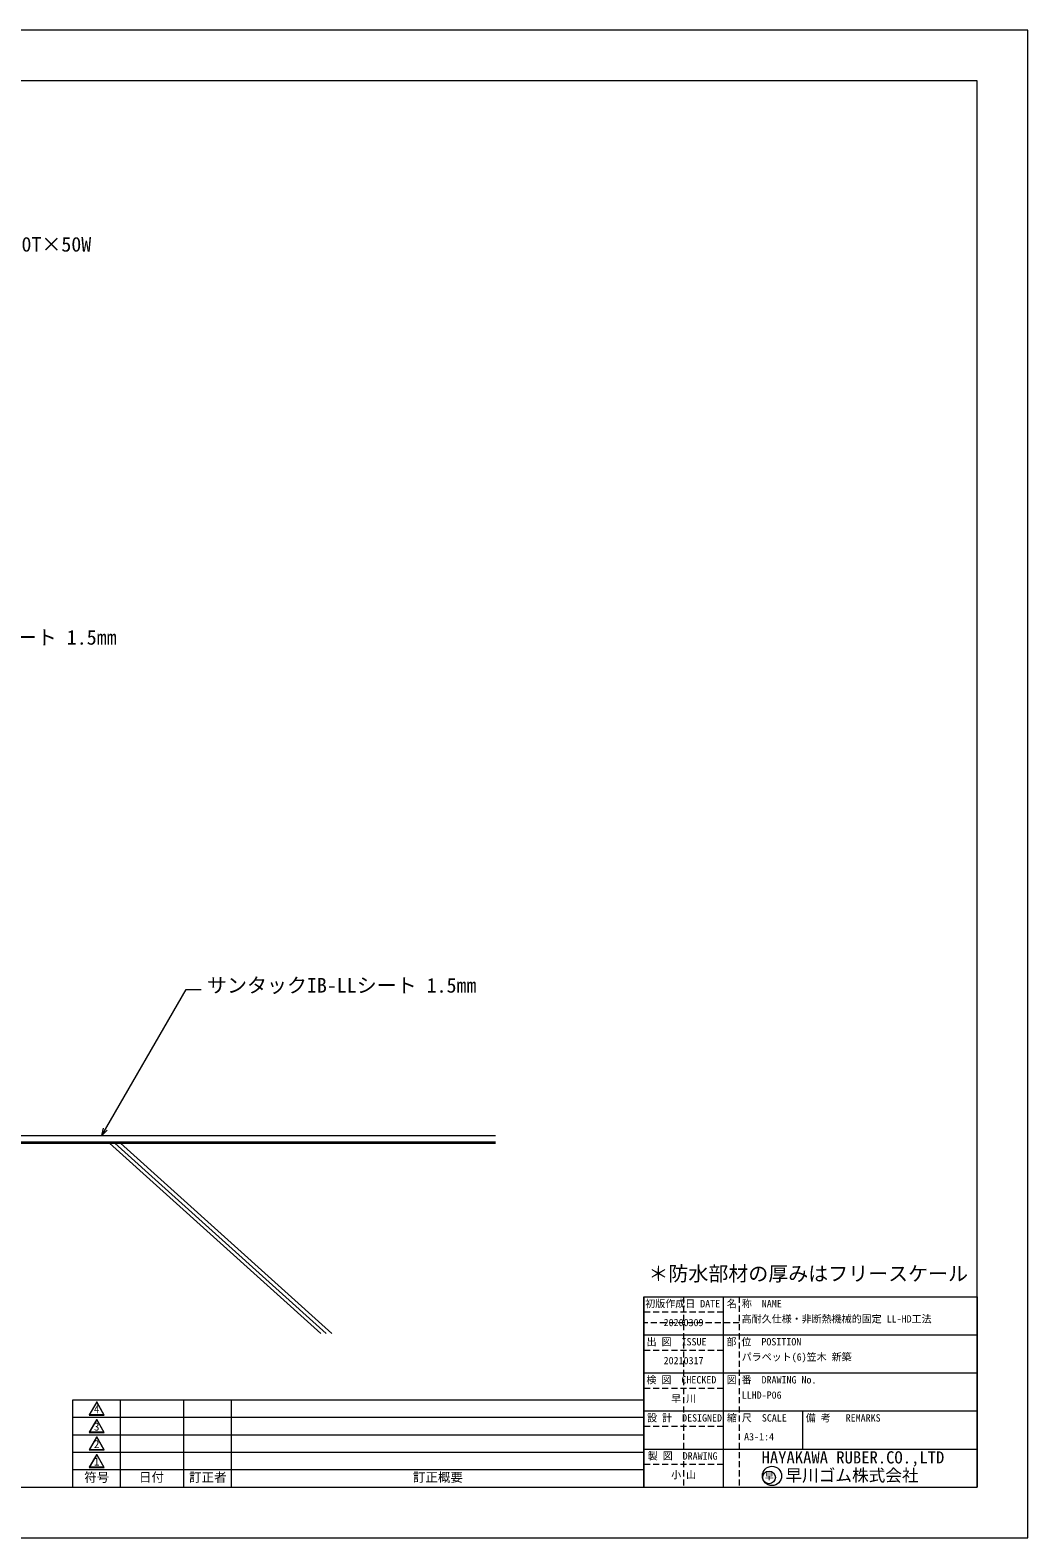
# Model space of a CAD drawing. Units: millimetres, scale not verified. Extents: x -840 to 840, y -594 to 594.
# Drawn here: x 54 to 840, y -594 to 594 of the extents above; entities that cross this region are included whole.
import ezdxf
from ezdxf.enums import TextEntityAlignment as Align

# ---------------------------------------------------------------- set-up
doc = ezdxf.new("R2010")
doc.units = ezdxf.units.MM
doc.header["$LTSCALE"] = 2
doc.linetypes.add('DASHED1', pattern=[1.8, 1.2, -0.6])
for name, color, linetype, lineweight in [('0-0_寸法線', 7, 'Continuous', 9), ('0-1_文字', 5, 'Continuous', 9), ('0-3_輪郭線', 2, 'Continuous', 9), ('0-4_図面枠', 7, 'Continuous', 9), ('0-5_表題欄', 7, 'Continuous', 9), ('0-7_仮想線', 2, 'DASHED1', 9), ('0-8_躯体', 7, 'Continuous', 9), ('0-B_IBｼｰﾄ', 7, 'Continuous', 9)]:
    doc.layers.add(name, color=color, linetype=linetype, lineweight=lineweight)
doc.layers.add('0-6_0', color=7, linetype='Continuous')
doc.styles.add('ＭＳ ゴシック', font='')
doc.styles.get('ＭＳ ゴシック').set_extended_font_data('MS Gothic')

# ---------------------------------------------------------------- blocks, each defined once
blk = doc.blocks.new('囲い文字1')
at = {"layer": '0-1_文字'}
for p, q in [((0.731, -20.663), (0.615, -20.663)), ((0.934, -20.263), (0.846, -20.263)), ((1.022, -20.263), (0.934, -20.263)), ((1.253, -20.663), (1.137, -20.663)), ((-2.272, -25.863), (-2.387, -25.863)), ((-2.041, -25.463), (-2.156, -25.463)), ((-1.81, -25.063), (-1.925, -25.063)), ((-1.579, -24.663), (-1.694, -24.663)), ((-1.348, -24.263), (-1.463, -24.263)), ((-1.117, -23.863), (-1.232, -23.863)), ((-0.886, -23.463), (-1.001, -23.463)), ((-0.655, -23.063), (-0.77, -23.063)), ((-0.424, -22.663), (-0.539, -22.663)), ((-0.193, -22.263), (-0.309, -22.263)), ((0.038, -21.863), (-0.078, -21.863)), ((0.269, -21.463), (0.153, -21.463)), ((0.5, -21.063), (0.384, -21.063)), ((1.484, -21.063), (1.368, -21.063)), ((1.715, -21.463), (1.599, -21.463)), ((1.946, -21.863), (1.83, -21.863)), ((2.177, -22.263), (2.061, -22.263)), ((2.408, -22.663), (2.292, -22.663)), ((2.638, -23.063), (2.523, -23.063)), ((2.869, -23.463), (2.754, -23.463)), ((3.1, -23.863), (2.985, -23.863)), ((3.331, -24.263), (3.216, -24.263)), ((3.562, -24.663), (3.447, -24.663)), ((3.793, -25.063), (3.678, -25.063)), ((4.024, -25.463), (3.909, -25.463)), ((4.255, -25.863), (4.14, -25.863))]:
    blk.add_line(p, q, dxfattribs=at)
for points in [[(-2.329, -25.963), (0.934, -20.311), (0.934, -20.111), (-2.502, -26.063)], [(0.934, -20.311), (4.197, -25.963), (4.37, -26.063), (0.934, -20.111)], [(4.197, -25.963), (-2.329, -25.963), (-2.502, -26.063), (4.37, -26.063)]]:
    blk.add_lwpolyline(points, close=True, dxfattribs=at)
at = {"layer": '0-1_文字', "style": 'ＭＳ ゴシック'}
blk.add_text('1', height=3.651, dxfattribs=at).set_placement((-0.301, -26.315), align=Align.BOTTOM_LEFT)
blk = doc.blocks.new('U33')
at = {"layer": '0-6_0', "xscale": 3.446988, "yscale": 3.446988}
blk.add_blockref('囲い文字1', (8.327, 89.667), dxfattribs=at)
blk = doc.blocks.new('囲い文字2')
at = {"layer": '0-1_文字'}
for p, q in [((-14.846, 34.616), (-14.962, 34.616)), ((-14.615, 35.016), (-14.731, 35.016)), ((-14.384, 35.416), (-14.5, 35.416)), ((-14.153, 35.816), (-14.269, 35.816)), ((-13.922, 36.216), (-14.038, 36.216)), ((-13.691, 36.616), (-13.807, 36.616)), ((-13.488, 37.016), (-13.576, 37.016)), ((-13.4, 37.016), (-13.488, 37.016)), ((-13.169, 36.616), (-13.285, 36.616)), ((-12.938, 36.216), (-13.054, 36.216)), ((-12.707, 35.816), (-12.823, 35.816)), ((-12.477, 35.416), (-12.592, 35.416)), ((-12.246, 35.016), (-12.361, 35.016)), ((-12.015, 34.616), (-12.13, 34.616)), ((-16.694, 31.416), (-16.809, 31.416)), ((-16.463, 31.816), (-16.578, 31.816)), ((-16.232, 32.216), (-16.347, 32.216)), ((-16.001, 32.616), (-16.116, 32.616)), ((-15.77, 33.016), (-15.885, 33.016)), ((-15.539, 33.416), (-15.654, 33.416)), ((-15.308, 33.816), (-15.424, 33.816)), ((-15.077, 34.216), (-15.193, 34.216)), ((-11.784, 34.216), (-11.899, 34.216)), ((-11.553, 33.816), (-11.668, 33.816)), ((-11.322, 33.416), (-11.437, 33.416)), ((-11.091, 33.016), (-11.206, 33.016)), ((-10.86, 32.616), (-10.975, 32.616)), ((-10.629, 32.216), (-10.745, 32.216)), ((-10.398, 31.816), (-10.514, 31.816)), ((-10.167, 31.416), (-10.283, 31.416))]:
    blk.add_line(p, q, dxfattribs=at)
for points in [[(-16.751, 31.316), (-13.488, 36.968), (-13.488, 37.168), (-16.925, 31.216)], [(-13.488, 36.968), (-10.225, 31.316), (-10.052, 31.216), (-13.488, 37.168)], [(-10.225, 31.316), (-16.751, 31.316), (-16.925, 31.216), (-10.052, 31.216)]]:
    blk.add_lwpolyline(points, close=True, dxfattribs=at)
at = {"layer": '0-1_文字', "style": 'ＭＳ ゴシック'}
blk.add_text('2', height=3.651, dxfattribs=at).set_placement((-14.724, 30.963), align=Align.BOTTOM_LEFT)
blk = doc.blocks.new('U34')
at = {"layer": '0-6_0', "xscale": 3.446988, "yscale": 3.446988}
blk.add_blockref('囲い文字2', (58.041, -107.772), dxfattribs=at)
blk = doc.blocks.new('囲い文字3')
at = {"layer": '0-1_文字'}
for p, q in [((-8.247, 14.6), (-8.363, 14.6)), ((-8.017, 15), (-8.132, 15)), ((-7.786, 15.4), (-7.901, 15.4)), ((-7.555, 15.8), (-7.67, 15.8)), ((-7.324, 16.2), (-7.439, 16.2)), ((-7.093, 16.6), (-7.208, 16.6)), ((-6.862, 17), (-6.977, 17)), ((-6.631, 17.4), (-6.746, 17.4)), ((-6.4, 17.8), (-6.515, 17.8)), ((-6.169, 18.2), (-6.284, 18.2)), ((-5.938, 18.6), (-6.054, 18.6)), ((-5.707, 19), (-5.823, 19)), ((-5.476, 19.4), (-5.592, 19.4)), ((-5.245, 19.8), (-5.361, 19.8)), ((-5.042, 20.2), (-5.13, 20.2)), ((-4.954, 20.2), (-5.042, 20.2)), ((-4.723, 19.8), (-4.839, 19.8)), ((-4.492, 19.4), (-4.608, 19.4)), ((-4.261, 19), (-4.377, 19)), ((-4.03, 18.6), (-4.146, 18.6)), ((-3.799, 18.2), (-3.915, 18.2)), ((-3.568, 17.8), (-3.684, 17.8)), ((-3.337, 17.4), (-3.453, 17.4)), ((-3.107, 17), (-3.222, 17)), ((-2.876, 16.6), (-2.991, 16.6)), ((-2.645, 16.2), (-2.76, 16.2)), ((-2.414, 15.8), (-2.529, 15.8)), ((-2.183, 15.4), (-2.298, 15.4)), ((-1.952, 15), (-2.067, 15)), ((-1.721, 14.6), (-1.836, 14.6))]:
    blk.add_line(p, q, dxfattribs=at)
for points in [[(-8.305, 14.5), (-5.042, 20.152), (-5.042, 20.352), (-8.478, 14.4)], [(-1.779, 14.5), (-8.305, 14.5), (-8.478, 14.4), (-1.605, 14.4)], [(-5.042, 20.152), (-1.779, 14.5), (-1.605, 14.4), (-5.042, 20.352)]]:
    blk.add_lwpolyline(points, close=True, dxfattribs=at)
at = {"layer": '0-1_文字', "style": 'ＭＳ ゴシック'}
blk.add_text('3', height=3.651, dxfattribs=at).set_placement((-6.277, 14.147), align=Align.BOTTOM_LEFT)
blk = doc.blocks.new('U35')
at = {"layer": '0-6_0', "xscale": 3.446988, "yscale": 3.446988}
blk.add_blockref('囲い文字3', (28.926, -49.807), dxfattribs=at)
blk = doc.blocks.new('囲い文字4')
at = {"layer": '0-1_文字'}
for p, q in [((-7.02, 13.976), (-7.135, 13.976)), ((-6.789, 14.376), (-6.904, 14.376)), ((-6.558, 14.776), (-6.673, 14.776)), ((-6.327, 15.176), (-6.442, 15.176)), ((-6.096, 15.576), (-6.211, 15.576)), ((-5.865, 15.976), (-5.981, 15.976)), ((-5.662, 16.376), (-5.75, 16.376)), ((-5.574, 16.376), (-5.662, 16.376)), ((-5.343, 15.976), (-5.458, 15.976)), ((-5.112, 15.576), (-5.227, 15.576)), ((-4.881, 15.176), (-4.997, 15.176)), ((-4.65, 14.776), (-4.766, 14.776)), ((-4.419, 14.376), (-4.535, 14.376)), ((-4.188, 13.976), (-4.304, 13.976)), ((-8.867, 10.776), (-8.983, 10.776)), ((-8.636, 11.176), (-8.752, 11.176)), ((-8.405, 11.576), (-8.521, 11.576)), ((-8.174, 11.976), (-8.29, 11.976)), ((-7.944, 12.376), (-8.059, 12.376)), ((-7.713, 12.776), (-7.828, 12.776)), ((-7.482, 13.176), (-7.597, 13.176)), ((-7.251, 13.576), (-7.366, 13.576)), ((-3.957, 13.576), (-4.073, 13.576)), ((-3.726, 13.176), (-3.842, 13.176)), ((-3.495, 12.776), (-3.611, 12.776)), ((-3.264, 12.376), (-3.38, 12.376)), ((-3.034, 11.976), (-3.149, 11.976)), ((-2.803, 11.576), (-2.918, 11.576)), ((-2.572, 11.176), (-2.687, 11.176)), ((-2.341, 10.776), (-2.456, 10.776))]:
    blk.add_line(p, q, dxfattribs=at)
for points in [[(-8.925, 10.676), (-5.662, 16.328), (-5.662, 16.528), (-9.098, 10.576)], [(-5.662, 16.328), (-2.398, 10.676), (-2.225, 10.576), (-5.662, 16.528)], [(-2.398, 10.676), (-8.925, 10.676), (-9.098, 10.576), (-2.225, 10.576)]]:
    blk.add_lwpolyline(points, close=True, dxfattribs=at)
at = {"layer": '0-1_文字', "style": 'ＭＳ ゴシック'}
blk.add_text('4', height=3.651, dxfattribs=at).set_placement((-6.897, 10.323), align=Align.BOTTOM_LEFT)
blk = doc.blocks.new('U36')
at = {"layer": '0-6_0', "xscale": 3.446988, "yscale": 3.446988}
blk.add_blockref('囲い文字4', (31.063, -36.626), dxfattribs=at)
blk = doc.blocks.new('T16')
at = {"layer": '0-5_表題欄'}
for p, q in [((0, 0), (0, 137.5)), ((0, 137.5), (900, 137.5)), ((75, 0), (75, 137.5)), ((175, 0), (175, 137.5)), ((250, 0), (250, 137.5)), ((900, 0), (900, 137.5)), ((0, 110), (900, 110)), ((0, 82.5), (900, 82.5)), ((0, 55), (900, 55)), ((0, 27.5), (900, 27.5)), ((0, 0), (900, 0))]:
    blk.add_line(p, q, dxfattribs=at)
for name, p in [('U36', (25.953, 113.75)), ('U35', (25.953, 86.25)), ('U34', (25.953, 58.75)), ('U33', (25.953, 31.25))]:
    blk.add_blockref(name, p, dxfattribs=at)
at = {"layer": '0-5_表題欄', "style": 'ＭＳ ゴシック'}
for s, p in [('符号', (17.895, 3.902)), ('日付', (104.172, 4.044)), ('訂正者', (183.145, 3.939)), ('訂正概要', (535.895, 3.977))]:
    blk.add_text(s, height=14.43, dxfattribs=at).set_placement(p, align=Align.BOTTOM_LEFT)
blk = doc.blocks.new('表題欄(定義)')
at = {"layer": '0-5_表題欄'}
for p, q in [((-21.942, -100.175), (-21.942, -25.175)), ((-21.942, -25.175), (-21.942, -100.175)), ((-21.942, -25.175), (109.308, -25.175)), ((9.308, -25.175), (9.308, -100.175)), ((109.308, -25.175), (109.308, -100.175)), ((-21.942, -40.175), (109.308, -40.175)), ((-21.942, -40.175), (9.308, -40.175)), ((-21.942, -55.175), (109.308, -55.175)), ((-21.942, -70.175), (109.308, -70.175)), ((40.558, -70.175), (40.558, -85.175)), ((-21.942, -85.175), (109.308, -85.175)), ((-21.942, -100.175), (109.308, -100.175))]:
    blk.add_line(p, q, dxfattribs=at)
for centre, radius in [((28.503, -95.777), 3.799), ((27.344, -96.385), 2.487)]:
    blk.add_circle(centre, radius, dxfattribs=at)
at = {"layer": '0-7_仮想線'}
for p, q in [((-6.317, -25.175), (-6.317, -100.175)), ((15.558, -25.175), (15.558, -100.175)), ((-21.942, -31.175), (9.308, -31.175)), ((15.558, -35.487), (-21.942, -35.487)), ((-21.942, -46.175), (9.308, -46.175)), ((-21.942, -61.175), (9.308, -61.175)), ((-21.942, -76.175), (9.308, -76.175)), ((-21.942, -91.175), (9.308, -91.175))]:
    blk.add_line(p, q, dxfattribs=at)
at = {"layer": '0-5_表題欄', "style": 'ＭＳ ゴシック'}
for s, height, p in [('初版作成日 DATE', 2.889, (-21.448, -30.23)), ('名 称  NAME', 2.889, (10.704, -30.23)), ('出 図  ISSUE', 2.889, (-20.913, -45.23)), ('部 位  POSITION', 2.889, (10.552, -45.23)), ('検 図  CHECKED', 2.889, (-20.972, -60.23)), ('図 番  DRAWING No.', 2.889, (10.626, -60.23)), ('設 計  DESIGNED', 2.889, (-20.698, -75.23)), ('縮 尺  SCALE', 2.889, (10.728, -75.23)), ('備 考   REMARKS', 2.889, (41.802, -75.23)), ('製 図  DRAWING', 2.889, (-20.472, -90.23)), ('HAYAKAWA RUBER.CO.,LTD', 4.809, (24.395, -92.314)), ('早', 2.493, (25.658, -98.029)), ('早川ゴム株式会社', 4.809, (33.785, -99.399))]:
    blk.add_text(s, height=height, dxfattribs=at).set_placement(p, align=Align.BOTTOM_LEFT)

msp = doc.modelspace()

# ---------------------------------------------------------------- linework, layer by layer
at = {"layer": '0-0_寸法線'}
for points in [[(110.184, -276.936), (176.658, -161.798), (188.658, -161.798)], [(114.426, -272.693), (110.184, -276.936), (111.737, -271.14)]]:
    msp.add_lwpolyline(points, dxfattribs=at)
at = {"layer": '0-3_輪郭線'}
msp.add_lwpolyline([(800, 554), (-800, 554), (-800, -554), (800, -554)], close=True, dxfattribs=at)
at = {"layer": '0-4_図面枠'}
msp.add_lwpolyline([(840, -594), (840, 594), (-840, 594), (-840, -594)], close=True, dxfattribs=at)
at = {"layer": '0-8_躯体'}
for p, q in [((-179.365, -282.936), (420.635, -282.936)), ((116.348, -282.936), (282.997, -432.936)), ((120.635, -282.936), (287.183, -432.936)), ((124.913, -282.936), (291.629, -432.936))]:
    msp.add_line(p, q, dxfattribs=at)
at = {"layer": '0-B_IBｼｰﾄ'}
for p, q in [((-107.608, -281.936), (420.635, -281.936)), ((-106.268, -276.936), (420.635, -276.936))]:
    msp.add_line(p, q, dxfattribs=at)

# ---------------------------------------------------------------- block references
at = {"layer": '0-5_表題欄'}
for name, p, xscale, yscale in [('表題欄(定義)', (581.384, -353.65), 2, 2), ('T16', (87.5, -554), 0.5, 0.5)]:
    msp.add_blockref(name, p, dxfattribs=dict(at, xscale=xscale, yscale=yscale))

# ---------------------------------------------------------------- texts
at = {"layer": '0-1_文字', "color": 7, "style": 'ＭＳ ゴシック'}
for s, p in [('保護ﾌｫｰﾑ PF-50\u30002.0T×50W', (-94.513, 416.045)), ('サンタックIB-LLシート 1.5㎜', (-90.35, 106.329)), ('サンタックIB-LLシート 1.5㎜', (193.198, -167.857)), ('＊防水部材の厚みはフリースケール', (541.016, -395.019))]:
    msp.add_text(s, height=11.54, dxfattribs=at).set_placement(p, align=Align.BOTTOM_LEFT)
at = {"layer": '0-5_表題欄', "style": 'ＭＳ ゴシック'}
for s, p in [('20200309', (553.002, -428.937)), ('高耐久仕様・非断熱機械的固定 LL-HD工法', (614.5, -426.11)), ('パラペット(6)笠木 新築', (614.5, -456.11)), ('20210317', (553.002, -458.937)), ('早 川', (558.907, -488.937)), ('LLHD-P06', (614.5, -486.11)), ('A3-1:4', (616.399, -518.937)), ('小 山', (558.907, -548.937))]:
    msp.add_text(s, height=5.777, dxfattribs=at).set_placement(p, align=Align.BOTTOM_LEFT)

doc.saveas('drawing.dxf')
